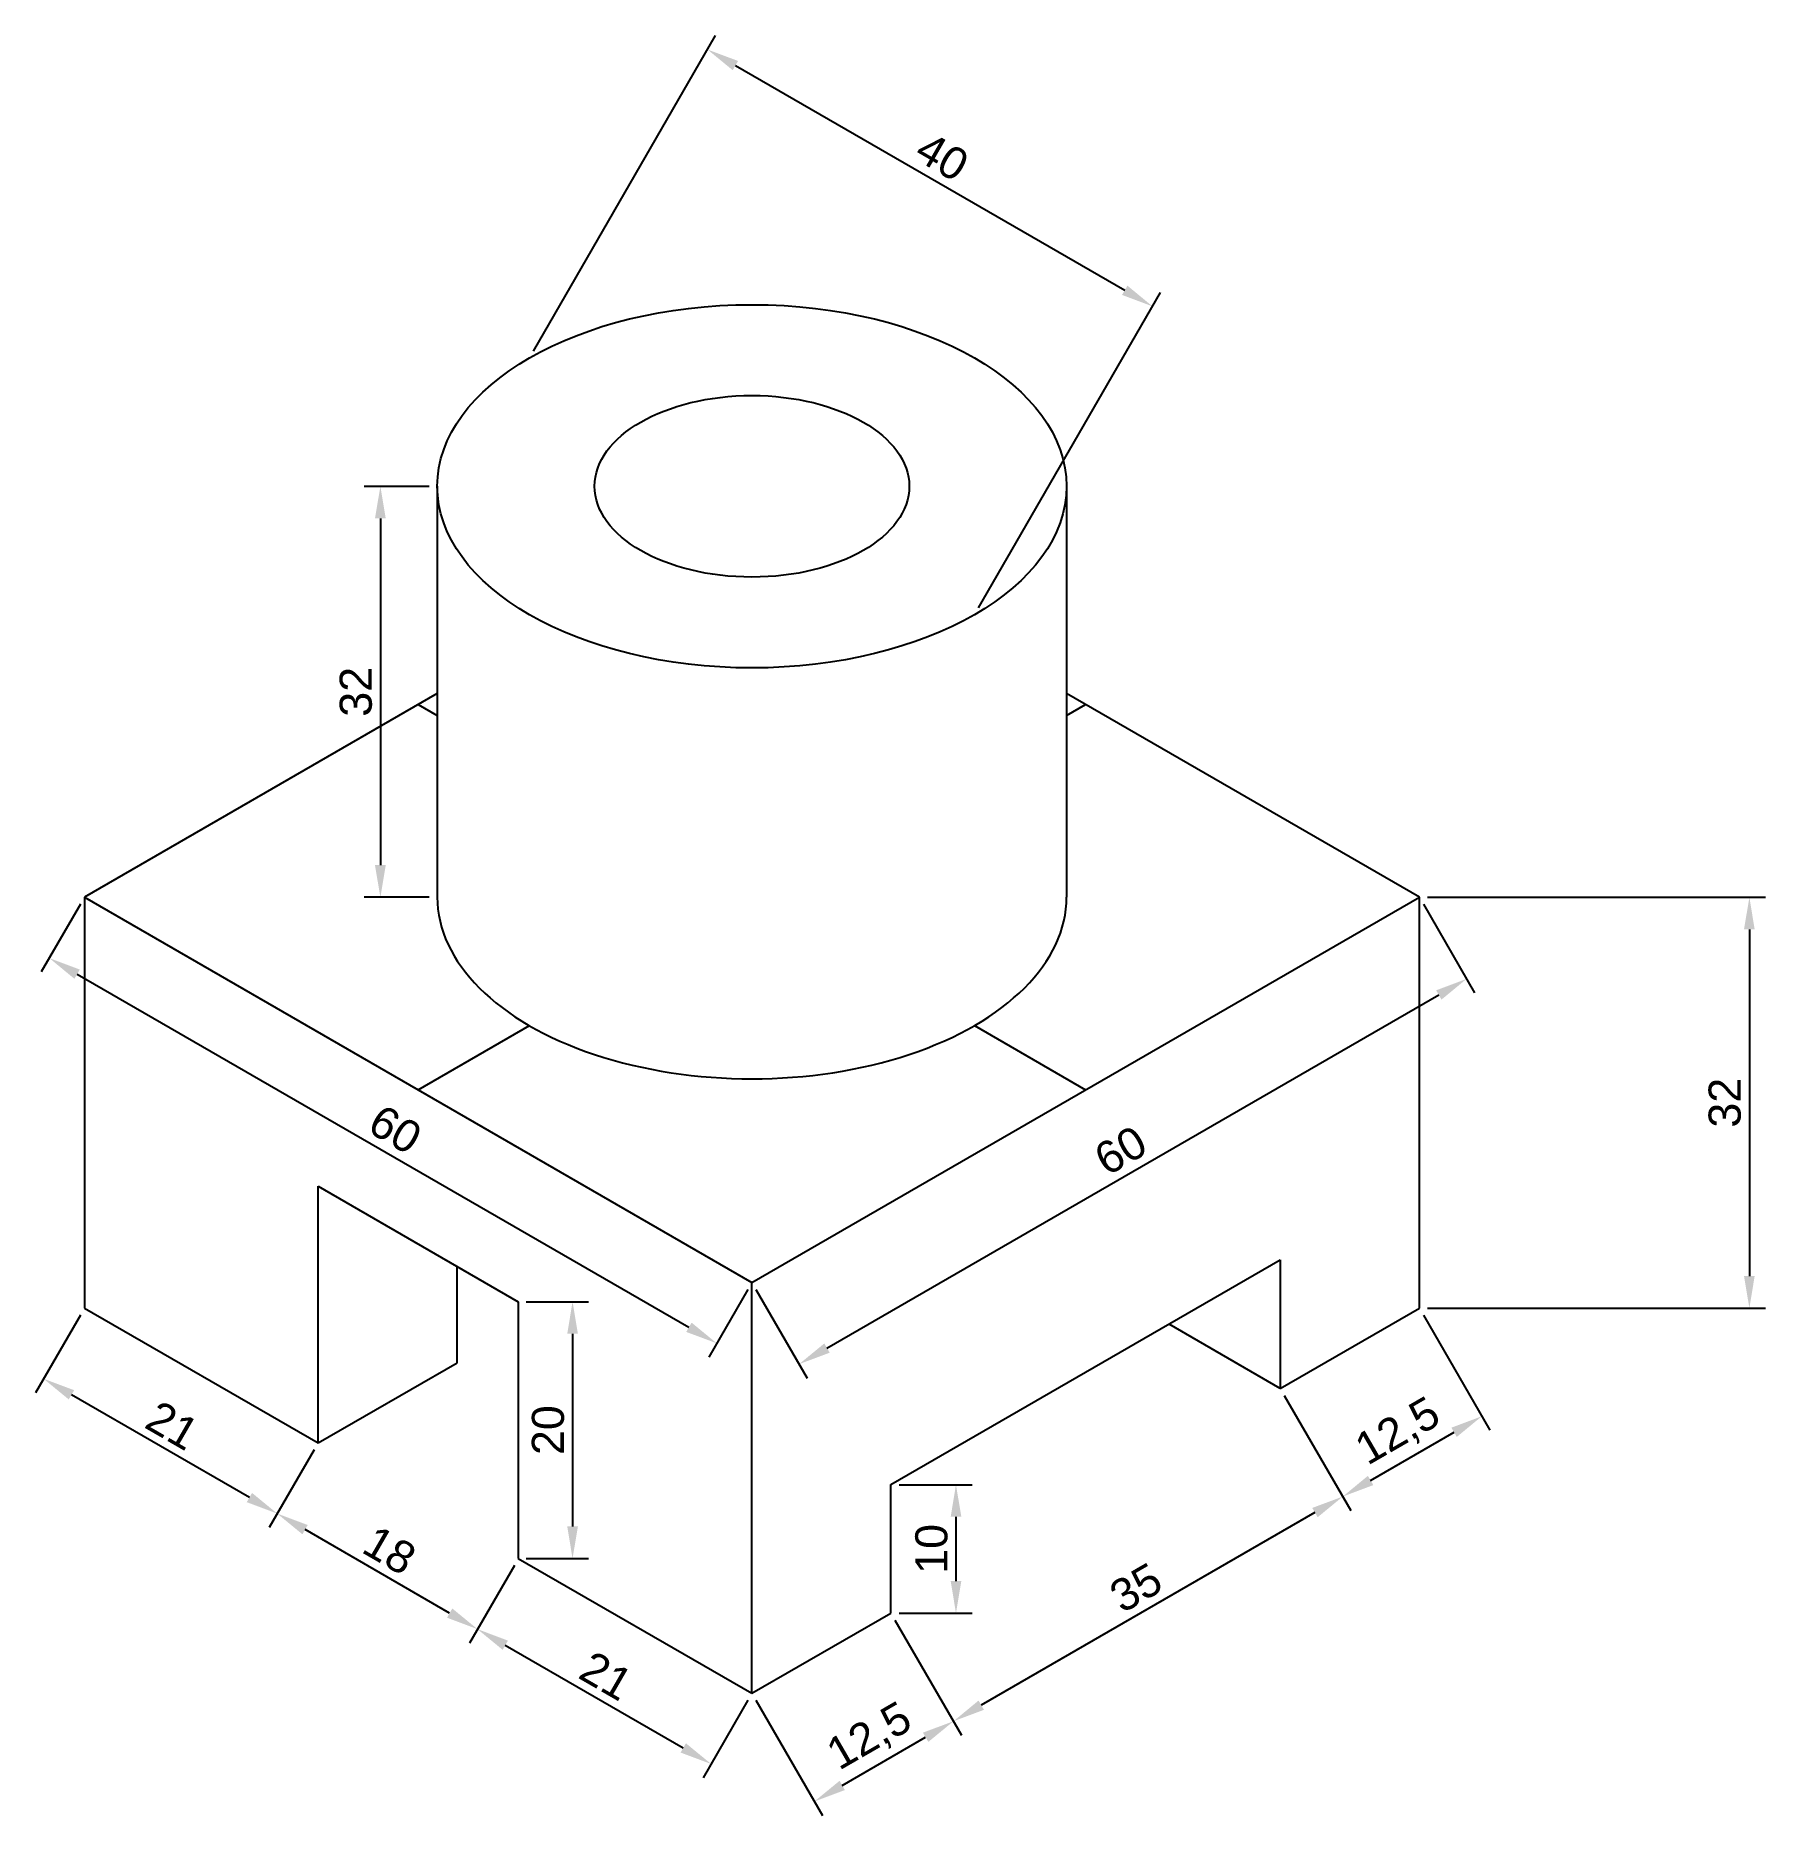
# Model space of a CAD drawing. Header units: millimetres. Extents: x 52745 to 59193, y 91060 to 95622.
# Drawn here: x 59058.7 to 59193.4, y 91060.3 to 91198.9 of the extents above; entities outside this region: 1.
import ezdxf

# ---------------------------------------------------------------- set-up
doc = ezdxf.new("R2010")
doc.units = ezdxf.units.MM
doc.linetypes.add('ACAD_ISO10W100', pattern=[18, 12, -3, 0, -3])
doc.layers.add('Cotas', color=5, linetype='Continuous')
doc.layers.add('eje', color=9, linetype='ACAD_ISO10W100')
doc.styles.get("Standard").update_dxf_attribs({"font": 'arial.ttf'})
doc.dimstyles.new('ISO-25', dxfattribs={"dimtxt": 2.5, "dimasz": 2.5, "dimexe": 1.25, "dimexo": 0.625, "dimtad": 1, "dimtxsty": 'Standard', "dimcen": 2.5, "dimadec": 0, "dimazin": 0, "dimtfac": 1, "dimtmove": 0, "dimatfit": 3, "dimfxl": 1, "dimarcsym": 0})

# ---------------------------------------------------------------- blocks, each defined once
blk = doc.blocks.new('*D0')
at = {"layer": 'Cotas', "color": 0, "lineweight": -2, "transparency": 16777216}
for p, q in [((59167.04, 91131.8), (59193.36, 91131.8)), ((59192.11, 91129.3), (59192.11, 91102.3)), ((59167.04, 91099.8), (59193.36, 91099.8))]:
    blk.add_line(p, q, dxfattribs=at)
at = {"layer": 'Cotas', "color": 0, "transparency": 16777216}
for points in [[(59191.69, 91129.3), (59192.52, 91129.3), (59192.11, 91131.8)], [(59191.69, 91102.3), (59192.52, 91102.3), (59192.11, 91099.8)]]:
    blk.add_solid(points, dxfattribs=at)
at = {"layer": 'Defpoints', "color": 0, "transparency": 16777216}
for p in [(59166.42, 91131.8), (59166.42, 91099.8), (59192.11, 91099.8)]:
    blk.add_point(p, dxfattribs=at)
at = {"layer": 'Cotas', "color": 0, "transparency": 16777216, "insert": (59190.2, 91115.8), "char_height": 2.5, "attachment_point": 5, "rotation": 90}
blk.add_mtext('32', dxfattribs=at)
blk = doc.blocks.new('*D1')
at = {"layer": 'Cotas', "color": 0, "lineweight": -2, "transparency": 16777216}
for p, q in [((59166.73, 91099.26), (59171.91, 91090.3)), ((59155.9, 91093.01), (59161.08, 91084.05)), ((59162.62, 91086.38), (59169.12, 91090.13))]:
    blk.add_line(p, q, dxfattribs=at)
at = {"layer": 'Cotas', "color": 0, "transparency": 16777216}
for points in [[(59168.91, 91090.49), (59169.33, 91089.77), (59171.28, 91091.38)], [(59162.41, 91086.74), (59162.83, 91086.02), (59160.46, 91085.13)]]:
    blk.add_solid(points, dxfattribs=at)
at = {"layer": 'Defpoints', "color": 0, "transparency": 16777216}
for p in [(59166.42, 91099.8), (59155.59, 91093.55), (59171.28, 91091.38)]:
    blk.add_point(p, dxfattribs=at)
at = {"layer": 'Cotas', "color": 0, "transparency": 16777216, "insert": (59164.81, 91090.09), "char_height": 2.5, "attachment_point": 5, "rotation": 30}
blk.add_mtext('12,5', dxfattribs=at)
blk = doc.blocks.new('*D2')
at = {"layer": 'Cotas', "color": 0, "lineweight": -2, "transparency": 16777216}
for p, q in [((59095.96, 91079.76), (59092.46, 91073.71)), ((59095.25, 91073.55), (59109.11, 91065.55)), ((59114.14, 91069.26), (59110.65, 91063.21))]:
    blk.add_line(p, q, dxfattribs=at)
at = {"layer": 'Cotas', "color": 0, "transparency": 16777216}
for points in [[(59095.46, 91073.91), (59095.05, 91073.19), (59093.09, 91074.8)], [(59109.32, 91065.91), (59108.9, 91065.19), (59111.28, 91064.3)]]:
    blk.add_solid(points, dxfattribs=at)
at = {"layer": 'Defpoints', "color": 0, "transparency": 16777216}
for p in [(59096.27, 91080.3), (59114.46, 91069.8), (59111.28, 91064.3)]:
    blk.add_point(p, dxfattribs=at)
at = {"layer": 'Cotas', "color": 0, "transparency": 16777216, "insert": (59103.12, 91071.17), "char_height": 2.5, "attachment_point": 5, "rotation": 330}
blk.add_mtext('21', dxfattribs=at)
blk = doc.blocks.new('*D3')
at = {"layer": 'Cotas', "color": 0, "lineweight": -2, "transparency": 16777216}
for p, q in [((59089.34, 91163.8), (59084.28, 91163.8)), ((59085.53, 91161.3), (59085.53, 91134.3)), ((59089.34, 91131.8), (59084.28, 91131.8))]:
    blk.add_line(p, q, dxfattribs=at)
at = {"layer": 'Cotas', "color": 0, "transparency": 16777216}
for points in [[(59085.11, 91161.3), (59085.95, 91161.3), (59085.53, 91163.8)], [(59085.11, 91134.3), (59085.95, 91134.3), (59085.53, 91131.8)]]:
    blk.add_solid(points, dxfattribs=at)
at = {"layer": 'Defpoints', "color": 0, "transparency": 16777216}
for p in [(59089.96, 91163.8), (59085.53, 91131.8), (59089.96, 91131.8)]:
    blk.add_point(p, dxfattribs=at)
at = {"layer": 'Cotas', "color": 0, "transparency": 16777216, "insert": (59083.63, 91147.8), "char_height": 2.5, "attachment_point": 5, "rotation": 90}
blk.add_mtext('32', dxfattribs=at)
blk = doc.blocks.new('*D4')
at = {"layer": 'Cotas', "color": 0, "lineweight": -2, "transparency": 16777216}
for p, q in [((59166.73, 91131.26), (59170.72, 91124.35)), ((59120.3, 91096.69), (59167.93, 91124.19)), ((59114.77, 91101.26), (59118.76, 91094.35))]:
    blk.add_line(p, q, dxfattribs=at)
at = {"layer": 'Cotas', "color": 0, "transparency": 16777216}
for points in [[(59167.72, 91124.55), (59168.14, 91123.83), (59170.09, 91125.44)], [(59120.09, 91097.05), (59120.51, 91096.33), (59118.13, 91095.44)]]:
    blk.add_solid(points, dxfattribs=at)
at = {"layer": 'Defpoints', "color": 0, "transparency": 16777216}
for p in [(59166.42, 91131.8), (59170.09, 91125.44), (59114.46, 91101.8)]:
    blk.add_point(p, dxfattribs=at)
at = {"layer": 'Cotas', "color": 0, "transparency": 16777216, "insert": (59143.16, 91112.08), "char_height": 2.5, "attachment_point": 5, "rotation": 30}
blk.add_mtext('60', dxfattribs=at)
blk = doc.blocks.new('*D5')
at = {"layer": 'Cotas', "color": 0, "lineweight": -2, "transparency": 16777216}
for p, q in [((59062.18, 91131.26), (59059.13, 91125.98)), ((59061.92, 91125.81), (59109.55, 91098.31)), ((59114.14, 91101.26), (59111.09, 91095.98))]:
    blk.add_line(p, q, dxfattribs=at)
at = {"layer": 'Cotas', "color": 0, "transparency": 16777216}
for points in [[(59062.13, 91126.17), (59061.71, 91125.45), (59059.76, 91127.06)], [(59109.76, 91098.67), (59109.34, 91097.95), (59111.72, 91097.06)]]:
    blk.add_solid(points, dxfattribs=at)
at = {"layer": 'Defpoints', "color": 0, "transparency": 16777216}
for p in [(59062.49, 91131.8), (59114.46, 91101.8), (59111.72, 91097.06)]:
    blk.add_point(p, dxfattribs=at)
at = {"layer": 'Cotas', "color": 0, "transparency": 16777216, "insert": (59086.69, 91113.71), "char_height": 2.5, "attachment_point": 5, "rotation": 330}
blk.add_mtext('60', dxfattribs=at)
blk = doc.blocks.new('*D6')
at = {"layer": 'Cotas', "color": 0, "lineweight": -2, "transparency": 16777216}
for p, q in [((59097.45, 91174.34), (59111.63, 91198.91)), ((59113.17, 91196.57), (59143.48, 91179.07)), ((59132.09, 91154.34), (59146.27, 91178.91))]:
    blk.add_line(p, q, dxfattribs=at)
at = {"layer": 'Cotas', "color": 0, "transparency": 16777216}
for points in [[(59113.38, 91196.93), (59112.96, 91196.21), (59111, 91197.82)], [(59143.69, 91179.43), (59143.27, 91178.71), (59145.64, 91177.82)]]:
    blk.add_solid(points, dxfattribs=at)
at = {"layer": 'Defpoints', "color": 0, "transparency": 16777216}
for p in [(59145.64, 91177.82), (59097.14, 91173.8), (59131.78, 91153.8)]:
    blk.add_point(p, dxfattribs=at)
at = {"layer": 'Cotas', "color": 0, "transparency": 16777216, "insert": (59129.27, 91189.47), "char_height": 2.5, "attachment_point": 5, "rotation": 330}
blk.add_mtext('40', dxfattribs=at)
blk = doc.blocks.new('*D7')
at = {"layer": 'Cotas', "color": 0, "lineweight": -2, "transparency": 16777216}
for p, q in [((59080.37, 91088.76), (59076.88, 91082.71)), ((59090.92, 91076.05), (59079.67, 91082.55)), ((59095.96, 91079.76), (59092.46, 91073.71))]:
    blk.add_line(p, q, dxfattribs=at)
at = {"layer": 'Cotas', "color": 0, "transparency": 16777216}
for points in [[(59079.87, 91082.91), (59079.46, 91082.19), (59077.5, 91083.8)], [(59091.13, 91076.41), (59090.72, 91075.69), (59093.09, 91074.8)]]:
    blk.add_solid(points, dxfattribs=at)
at = {"layer": 'Defpoints', "color": 0, "transparency": 16777216}
for p in [(59080.68, 91089.3), (59077.5, 91083.8), (59096.27, 91080.3)]:
    blk.add_point(p, dxfattribs=at)
at = {"layer": 'Cotas', "color": 0, "transparency": 16777216, "insert": (59086.25, 91080.94), "char_height": 2.5, "attachment_point": 5, "rotation": 330}
blk.add_mtext('18', dxfattribs=at)
blk = doc.blocks.new('*D8')
at = {"layer": 'Cotas', "color": 0, "lineweight": -2, "transparency": 16777216}
for p, q in [((59062.18, 91099.26), (59058.69, 91093.21)), ((59075.34, 91085.05), (59061.48, 91093.05)), ((59080.37, 91088.76), (59076.88, 91082.71))]:
    blk.add_line(p, q, dxfattribs=at)
at = {"layer": 'Cotas', "color": 0, "transparency": 16777216}
for points in [[(59061.69, 91093.41), (59061.27, 91092.69), (59059.31, 91094.3)], [(59075.54, 91085.41), (59075.13, 91084.69), (59077.5, 91083.8)]]:
    blk.add_solid(points, dxfattribs=at)
at = {"layer": 'Defpoints', "color": 0, "transparency": 16777216}
for p in [(59062.49, 91099.8), (59059.31, 91094.3), (59080.68, 91089.3)]:
    blk.add_point(p, dxfattribs=at)
at = {"layer": 'Cotas', "color": 0, "transparency": 16777216, "insert": (59069.35, 91090.67), "char_height": 2.5, "attachment_point": 5, "rotation": 330}
blk.add_mtext('21', dxfattribs=at)
blk = doc.blocks.new('*D9')
at = {"layer": 'Cotas', "color": 0, "lineweight": -2, "transparency": 16777216}
for p, q in [((59155.9, 91093.01), (59161.08, 91084.05)), ((59158.29, 91083.88), (59132.31, 91068.88)), ((59125.59, 91075.51), (59130.77, 91066.55))]:
    blk.add_line(p, q, dxfattribs=at)
at = {"layer": 'Cotas', "color": 0, "transparency": 16777216}
for points in [[(59158.08, 91084.24), (59158.5, 91083.52), (59160.46, 91085.13)], [(59132.1, 91069.24), (59132.52, 91068.52), (59130.15, 91067.63)]]:
    blk.add_solid(points, dxfattribs=at)
at = {"layer": 'Defpoints', "color": 0, "transparency": 16777216}
for p in [(59155.59, 91093.55), (59125.28, 91076.05), (59130.15, 91067.63)]:
    blk.add_point(p, dxfattribs=at)
at = {"layer": 'Cotas', "color": 0, "transparency": 16777216, "insert": (59144.35, 91078.03), "char_height": 2.5, "attachment_point": 5, "rotation": 30}
blk.add_mtext('35', dxfattribs=at)
blk = doc.blocks.new('*D10')
at = {"layer": 'Cotas', "color": 0, "lineweight": -2, "transparency": 16777216}
for p, q in [((59125.59, 91075.51), (59130.77, 91066.55)), ((59114.77, 91069.26), (59119.95, 91060.3)), ((59121.49, 91062.63), (59127.98, 91066.38))]:
    blk.add_line(p, q, dxfattribs=at)
at = {"layer": 'Cotas', "color": 0, "transparency": 16777216}
for points in [[(59127.77, 91066.74), (59128.19, 91066.02), (59130.15, 91067.63)], [(59121.28, 91062.99), (59121.69, 91062.27), (59119.32, 91061.38)]]:
    blk.add_solid(points, dxfattribs=at)
at = {"layer": 'Defpoints', "color": 0, "transparency": 16777216}
for p in [(59125.28, 91076.05), (59114.46, 91069.8), (59130.15, 91067.63)]:
    blk.add_point(p, dxfattribs=at)
at = {"layer": 'Cotas', "color": 0, "transparency": 16777216, "insert": (59123.67, 91066.34), "char_height": 2.5, "attachment_point": 5, "rotation": 30}
blk.add_mtext('12,5', dxfattribs=at)
blk = doc.blocks.new('*D11')
at = {"layer": 'Cotas', "color": 0, "lineweight": -2, "transparency": 16777216}
for p, q in [((59125.91, 91086.05), (59131.59, 91086.05)), ((59130.34, 91083.55), (59130.34, 91078.55)), ((59125.91, 91076.05), (59131.59, 91076.05))]:
    blk.add_line(p, q, dxfattribs=at)
at = {"layer": 'Cotas', "color": 0, "transparency": 16777216}
for points in [[(59129.93, 91083.55), (59130.76, 91083.55), (59130.34, 91086.05)], [(59129.93, 91078.55), (59130.76, 91078.55), (59130.34, 91076.05)]]:
    blk.add_solid(points, dxfattribs=at)
at = {"layer": 'Defpoints', "color": 0, "transparency": 16777216}
for p in [(59125.28, 91086.05), (59125.28, 91076.05), (59130.34, 91076.05)]:
    blk.add_point(p, dxfattribs=at)
at = {"layer": 'Cotas', "color": 0, "transparency": 16777216, "insert": (59128.44, 91081.05), "char_height": 2.5, "attachment_point": 5, "rotation": 90}
blk.add_mtext('10', dxfattribs=at)
blk = doc.blocks.new('*D12')
at = {"layer": 'Cotas', "color": 0, "lineweight": -2, "transparency": 16777216}
for p, q in [((59096.89, 91100.3), (59101.74, 91100.3)), ((59100.49, 91097.8), (59100.49, 91082.8)), ((59096.89, 91080.3), (59101.74, 91080.3))]:
    blk.add_line(p, q, dxfattribs=at)
at = {"layer": 'Cotas', "color": 0, "transparency": 16777216}
for points in [[(59100.08, 91097.8), (59100.91, 91097.8), (59100.49, 91100.3)], [(59100.08, 91082.8), (59100.91, 91082.8), (59100.49, 91080.3)]]:
    blk.add_solid(points, dxfattribs=at)
at = {"layer": 'Defpoints', "color": 0, "transparency": 16777216}
for p in [(59096.27, 91100.3), (59096.27, 91080.3), (59100.49, 91080.3)]:
    blk.add_point(p, dxfattribs=at)
at = {"layer": 'Cotas', "color": 0, "transparency": 16777216, "insert": (59098.59, 91090.3), "char_height": 2.5, "attachment_point": 5, "rotation": 90}
blk.add_mtext('20', dxfattribs=at)

msp = doc.modelspace()

# ---------------------------------------------------------------- linework, layer by layer
for p, q in [((52745.396, 95622.008), (52797.357, 95592.008)), ((59089.961, 91163.804), (59089.961, 91131.804)), ((59138.951, 91163.804), (59138.951, 91131.804)), ((59089.961, 91147.661), (59062.495, 91131.804)), ((59166.418, 91131.804), (59138.951, 91147.661)), ((59062.495, 91131.804), (59114.456, 91101.804)), ((59062.495, 91131.804), (59062.495, 91099.804)), ((59114.456, 91101.804), (59166.418, 91131.804)), ((59166.418, 91099.804), (59166.418, 91131.804)), ((59080.681, 91089.304), (59080.681, 91109.304)), ((59080.681, 91109.304), (59096.27, 91100.304)), ((59125.282, 91086.054), (59155.592, 91103.554)), ((59155.592, 91103.554), (59155.592, 91093.554)), ((59091.507, 91095.554), (59091.507, 91103.054)), ((59114.456, 91069.804), (59114.456, 91101.804)), ((59062.495, 91099.804), (59080.681, 91089.304)), ((59096.27, 91100.304), (59096.27, 91080.304)), ((59155.592, 91093.554), (59166.418, 91099.804)), ((59155.592, 91093.554), (59146.932, 91098.554)), ((59080.681, 91089.304), (59091.507, 91095.554)), ((59125.282, 91076.054), (59125.282, 91086.054)), ((59096.27, 91080.304), (59114.456, 91069.804)), ((59114.456, 91069.804), (59125.282, 91076.054))]:
    msp.add_line(p, q)
for major_axis in [(-24.495, 0), (-12.247, 0)]:
    msp.add_ellipse((59114.456, 91163.804), major_axis=major_axis, ratio=0.5773503)
msp.add_ellipse((59114.456, 91131.804), major_axis=(-24.495, 0), ratio=0.5773503, start_param=6.2831853, end_param=9.424778)
at = {"layer": 'eje'}
for p, q in [((59088.475, 91146.804), (59089.961, 91145.946)), ((59138.951, 91145.946), (59140.437, 91146.804)), ((59088.475, 91116.804), (59097.136, 91121.804)), ((59131.777, 91121.804), (59140.437, 91116.804))]:
    msp.add_line(p, q, dxfattribs=at)

# ---------------------------------------------------------------- dimensions: what is measured, and where the dimension line sits
at = {"layer": 'Cotas'}
for p1, p2, distance, picture, middle in [((59097.136, 91173.804), (59131.777, 91153.804), 27.736, '*D6', (59129.275, 91189.47)), ((59089.961, 91163.804), (59089.961, 91131.804), -4.431, '*D3', (59083.628, 91147.804)), ((59062.495, 91131.804), (59114.456, 91101.804), -5.478, '*D5', (59086.687, 91113.706)), ((59114.456, 91101.804), (59166.418, 91131.804), -7.352, '*D4', (59143.162, 91112.083)), ((59166.418, 91131.804), (59166.418, 91099.804), 25.687, '*D0', (59190.203, 91115.804)), ((59080.681, 91089.304), (59062.495, 91099.804), 6.36, '*D8', (59069.348, 91090.674)), ((59096.27, 91100.304), (59096.27, 91080.304), 4.224, '*D12', (59098.593, 91090.304)), ((59155.592, 91093.554), (59166.418, 91099.804), -9.73, '*D1', (59164.806, 91090.095)), ((59155.592, 91093.554), (59125.282, 91076.054), 9.73, '*D9', (59144.351, 91078.025)), ((59096.27, 91080.304), (59080.681, 91089.304), 6.36, '*D7', (59086.246, 91080.943)), ((59125.282, 91086.054), (59125.282, 91076.054), 5.061, '*D11', (59128.441, 91081.054)), ((59096.27, 91080.304), (59114.456, 91069.804), -6.36, '*D2', (59103.123, 91071.174)), ((59114.456, 91069.804), (59125.282, 91076.054), -9.73, '*D10', (59123.67, 91066.345))]:
    dim = msp.add_aligned_dim(p1=p1, p2=p2, distance=distance, dimstyle='ISO-25', dxfattribs=at)
    dim.commit()
    dim.dimension.update_dxf_attribs({"geometry": picture, "text_midpoint": middle})

doc.saveas('drawing.dxf')
